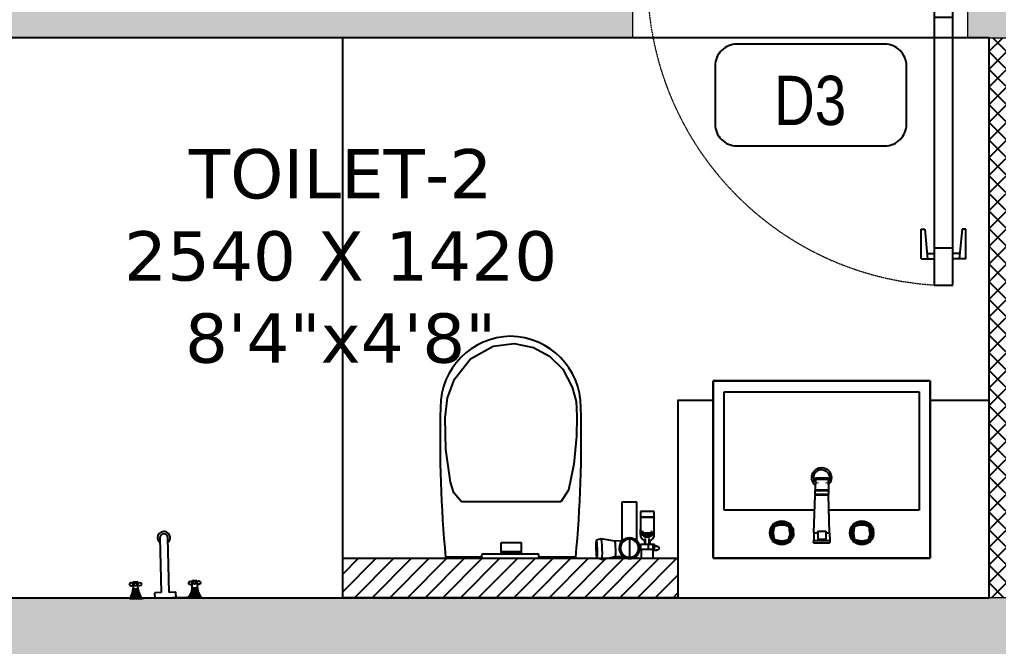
# Model space of a CAD drawing. Header units: millimetres. Extents: x -9976 to 131129, y -15735 to 207061.
# Drawn here: x 113413 to 115896, y 153213 to 154803 of the extents above; entities that cross this region are included whole.
import ezdxf
from ezdxf.enums import TextEntityAlignment as Align

# ---------------------------------------------------------------- set-up
doc = ezdxf.new("R2010")
doc.units = ezdxf.units.MM
doc.linetypes.add('3.5BHK EAST-UN-5$0$DASHED', pattern=[0.75, 0.5, -0.25])
for name, color, linetype in [('A-Door', 11, 'Continuous'), ('A-Elevation 10', 8, 'Continuous'), ('A-Fixture', 8, 'Continuous'), ('A-Hatch', 252, 'Continuous'), ('A-Room Boundary', 44, 'Continuous'), ('A-Text Main', 44, 'Continuous'), ('A-Window', 4, 'Continuous')]:
    doc.layers.add(name, color=color, linetype=linetype)
doc.layers.add('A-Wall', color=240, linetype='Continuous', lineweight=35)
doc.styles.add('2024-08-29_TOWER-A$0$simplex-0.8', font='simplex.shx', dxfattribs={"width": 0.8})
doc.styles.add('3.5BHK WEST-UN-6$0$grid_text', font='verdana.ttf')
doc.styles.add('ARIAL', font='ARIALN.TTF')

# ---------------------------------------------------------------- blocks, each defined once
blk = doc.blocks.new('A$C9b4d8ff6')
at = {"layer": 'A-Door'}
for p, q in [((84.9, 827.1), (37.7, 827.1)), ((37.7, 827.1), (37.8, 53.1)), ((85, 53.1), (84.9, 827.1)), ((4.7, 761.1), (37.7, 761.1)), ((4.7, 761.1), (4.7, 685.5)), ((14.1, 685.5), (21.1, 761.1)), ((19.8, 746.9), (37.7, 746.9)), ((117.9, 761.1), (84.9, 761.1)), ((102.8, 746.9), (84.9, 746.9)), ((108.5, 685.5), (101.5, 761.1)), ((117.9, 761.1), (118, 685.5)), ((84.9, 732.7), (37.7, 732.7)), ((4.7, 685.5), (14.1, 685.5)), ((118, 685.5), (108.5, 685.5)), ((84.9, 147.5), (37.7, 147.5)), ((28.3, 76.7), (28.3, 48.4)), ((0, 0), (0, 53.1)), ((0, 53.1), (37.8, 53.1)), ((14.2, 62.5), (42.5, 62.5)), ((37.8, 53.1), (85, 53.1)), ((37.8, 53.1), (37.8, 47.2)), ((85, 53.1), (85, 53.1)), ((850, 53.2), (812.2, 53.1)), ((812.2, 53.1), (812.2, 47.2)), ((850, 0.1), (850, 53.2)), ((37.8, 47.2), (47.2, 47.2)), ((47.2, 47.2), (47.2, 0)), ((802.8, 47.2), (802.8, 0.1)), ((812.2, 47.2), (802.8, 47.2)), ((47.2, 0), (0, 0)), ((802.8, 0.1), (850, 0.1))]:
    blk.add_line(p, q, dxfattribs=at)
blk.add_circle((28.3, 62.5), 9.44, dxfattribs=at)
at = {"layer": 'A-Door', "linetype": '3.5BHK EAST-UN-5$0$DASHED', "lineweight": 0}
blk.add_arc((35.5, 52), 776.7, 0.0858, 86.3542, dxfattribs=at)
blk = doc.blocks.new('A$Cf00fcc3f')
at = {"layer": 'A-Fixture'}
for p, q in [((0, 0), (0, -450)), ((550, 0), (0, 0)), ((0, -450), (0, 0)), ((0, 0), (550, 0)), ((550, -450), (550, 0)), ((550, 0), (550, -450)), ((148.7, -47.8), (145.9, -53)), ((147.8, -54.3), (150.8, -44.3)), ((150.3, -45.9), (148.7, -47.8)), ((150.3, -55.2), (152.9, -46.2)), ((151.6, -42.4), (150.8, -44.3)), ((150.8, -44.3), (152.9, -46.2)), ((151.6, -42.4), (153.6, -41.5)), ((153.7, -44.5), (151.6, -42.4)), ((155.2, -46), (152.5, -55)), ((155.2, -46), (152.5, -55)), ((153.7, -44.5), (152.9, -46.2)), ((153.6, -41.5), (163.5, -38.6)), ((155.5, -43.7), (153.6, -41.5)), ((155.5, -43.7), (153.7, -44.5)), ((156.4, -47.2), (154.1, -55.3)), ((157.1, -39.5), (155.1, -41.1)), ((164.2, -43.3), (155.2, -46)), ((155.5, -43.7), (164.5, -41)), ((164.5, -44.9), (156.4, -47.2)), ((162.3, -36.7), (157.1, -39.5)), ((167.9, -35), (162.3, -36.7)), ((163.5, -38.6), (173.8, -37.6)), ((163.5, -38.6), (164.5, -41)), ((173.8, -42.3), (164.2, -43.3)), ((173.8, -42.3), (164.2, -43.3)), ((164.5, -41), (173.8, -40.1)), ((173.8, -43.9), (164.5, -44.9)), ((173.8, -34.4), (167.9, -35)), ((179.7, -35), (173.8, -34.4)), ((179.7, -35), (173.8, -34.4)), ((173.8, -37.6), (184.1, -38.6)), ((173.8, -37.6), (173.8, -40.1)), ((173.8, -40.1), (183.2, -41)), ((183.4, -43.3), (173.8, -42.3)), ((183.1, -44.9), (173.8, -43.9)), ((185.4, -36.7), (179.7, -35)), ((185.4, -36.7), (179.7, -35)), ((191.2, -47.2), (183.1, -44.9)), ((184.1, -38.6), (183.2, -41)), ((183.2, -41), (192.2, -43.7)), ((183.4, -43.3), (192.4, -46)), ((192.4, -46), (183.4, -43.3)), ((184.1, -38.6), (194.1, -41.5)), ((190.6, -39.5), (185.4, -36.7)), ((190.6, -39.5), (185.4, -36.7)), ((192.5, -41.1), (190.6, -39.5)), ((192.5, -41.1), (190.6, -39.5)), ((191.2, -47.2), (193.5, -55.3)), ((192.2, -43.7), (194.1, -41.5)), ((192.2, -43.7), (193.9, -44.5)), ((192.4, -46), (195.1, -55)), ((193.9, -44.5), (196, -42.4)), ((193.9, -44.5), (194.7, -46.2)), ((194.1, -41.5), (196, -42.4)), ((196.9, -44.3), (194.7, -46.2)), ((194.7, -46.2), (197.4, -55.2)), ((196, -42.4), (196.9, -44.3)), ((196.9, -44.3), (199.8, -54.3)), ((198.9, -47.8), (197.3, -45.9)), ((198.9, -47.8), (197.3, -45.9)), ((201.7, -53), (198.9, -47.8)), ((201.7, -53), (198.9, -47.8)), ((254.8, -39.2), (296, -39.2)), ((254.8, -39.2), (255, -45.5)), ((255.5, -64.6), (255, -45.5)), ((255, -45.5), (295.9, -45.5)), ((265.1, -68.5), (265.1, -47.9)), ((285.7, -47.9), (265.1, -47.9)), ((285.7, -68.5), (285.7, -47.9)), ((295.3, -64.6), (295.9, -45.5)), ((295.9, -45.5), (296, -39.2)), ((351.9, -47.8), (349.1, -53)), ((351, -54.3), (354, -44.3)), ((353.5, -45.9), (351.9, -47.8)), ((353.5, -55.2), (356.1, -46.2)), ((354.8, -42.4), (354, -44.3)), ((354, -44.3), (356.1, -46.2)), ((354.8, -42.4), (356.8, -41.5)), ((356.9, -44.5), (354.8, -42.4)), ((358.4, -46), (355.7, -55)), ((358.4, -46), (355.7, -55)), ((356.9, -44.5), (356.1, -46.2)), ((356.8, -41.5), (366.7, -38.6)), ((358.7, -43.7), (356.8, -41.5)), ((358.7, -43.7), (356.9, -44.5)), ((359.6, -47.2), (357.3, -55.3)), ((360.3, -39.5), (358.3, -41.1)), ((367.4, -43.3), (358.4, -46)), ((358.7, -43.7), (367.7, -41)), ((367.7, -44.9), (359.6, -47.2)), ((365.5, -36.7), (360.3, -39.5)), ((371.1, -35), (365.5, -36.7)), ((366.7, -38.6), (377, -37.6)), ((366.7, -38.6), (367.7, -41)), ((377, -42.3), (367.4, -43.3)), ((377, -42.3), (367.4, -43.3)), ((367.7, -41), (377, -40.1)), ((377, -43.9), (367.7, -44.9)), ((377, -34.4), (371.1, -35)), ((382.9, -35), (377, -34.4)), ((382.9, -35), (377, -34.4)), ((377, -37.6), (387.3, -38.6)), ((377, -37.6), (377, -40.1)), ((377, -40.1), (386.4, -41)), ((386.6, -43.3), (377, -42.3)), ((386.3, -44.9), (377, -43.9)), ((388.6, -36.7), (382.9, -35)), ((388.6, -36.7), (382.9, -35)), ((394.4, -47.2), (386.3, -44.9)), ((387.3, -38.6), (386.4, -41)), ((386.4, -41), (395.4, -43.7)), ((386.6, -43.3), (395.6, -46)), ((395.6, -46), (386.6, -43.3)), ((387.3, -38.6), (397.3, -41.5)), ((393.8, -39.5), (388.6, -36.7)), ((393.8, -39.5), (388.6, -36.7)), ((395.7, -41.1), (393.8, -39.5)), ((395.7, -41.1), (393.8, -39.5)), ((394.4, -47.2), (396.7, -55.3)), ((395.4, -43.7), (397.3, -41.5)), ((395.4, -43.7), (397.1, -44.5)), ((395.6, -46), (398.3, -55)), ((397.1, -44.5), (399.2, -42.4)), ((397.1, -44.5), (397.9, -46.2)), ((397.3, -41.5), (399.2, -42.4)), ((400.1, -44.3), (397.9, -46.2)), ((397.9, -46.2), (400.6, -55.2)), ((399.2, -42.4), (400.1, -44.3)), ((400.1, -44.3), (403, -54.3)), ((402.1, -47.8), (400.5, -45.9)), ((402.1, -47.8), (400.5, -45.9)), ((404.9, -53), (402.1, -47.8)), ((404.9, -53), (402.1, -47.8)), ((144.2, -58.7), (143.6, -64.6)), ((143.6, -64.6), (144.2, -70.5)), ((143.6, -64.6), (144.2, -70.5)), ((145.9, -53), (144.2, -58.7)), ((144.2, -70.5), (145.9, -76.1)), ((144.2, -70.5), (145.9, -76.1)), ((146.8, -64.6), (147.8, -54.3)), ((147.8, -74.9), (146.8, -64.6)), ((149.4, -64.6), (146.8, -64.6)), ((147.8, -54.3), (150.3, -55.2)), ((147.8, -74.9), (150.3, -73.9)), ((149.4, -64.6), (150.3, -55.2)), ((150.3, -73.9), (149.4, -64.6)), ((152.9, -82.9), (150.3, -73.9)), ((152.5, -55), (151.6, -64.6)), ((151.6, -64.6), (152.5, -74.2)), ((151.6, -64.6), (152.5, -74.2)), ((152.5, -74.2), (155.2, -83.2)), ((152.5, -74.2), (155.2, -83.2)), ((154.1, -55.3), (153.2, -64.6)), ((153.2, -64.6), (154.1, -73.9)), ((154.1, -73.9), (156.4, -81.9)), ((191.2, -81.9), (193.5, -73.9)), ((192.4, -83.2), (195.1, -74.2)), ((192.4, -83.2), (195.1, -74.2)), ((194.4, -64.6), (193.5, -55.3)), ((194.4, -64.6), (193.5, -73.9)), ((197.4, -73.9), (194.7, -82.9)), ((195.1, -55), (196, -64.6)), ((196, -64.6), (195.1, -74.2)), ((199.8, -54.3), (197.4, -55.2)), ((197.4, -55.2), (198.3, -64.6)), ((198.3, -64.6), (197.4, -73.9)), ((199.8, -74.9), (197.4, -73.9)), ((198.3, -64.6), (200.8, -64.6)), ((199.8, -54.3), (200.8, -64.6)), ((200.8, -64.6), (199.8, -74.9)), ((203.4, -58.7), (201.7, -53)), ((203.4, -58.7), (201.7, -53)), ((201.7, -76.1), (203.4, -70.5)), ((201.7, -76.1), (203.4, -70.5)), ((203.4, -58.7), (204, -64.6)), ((204, -64.6), (203.4, -58.7)), ((204, -64.6), (203.4, -70.5)), ((204, -64.6), (203.4, -70.5)), ((255.5, -64.6), (258.3, -160.2)), ((255.5, -64.6), (265.1, -64.6)), ((265.1, -68.5), (285.7, -68.5)), ((285.7, -64.6), (295.3, -64.6)), ((295.3, -64.6), (292.6, -160.2)), ((347.4, -58.7), (346.8, -64.6)), ((346.8, -64.6), (347.4, -70.5)), ((346.8, -64.6), (347.4, -70.5)), ((349.1, -53), (347.4, -58.7)), ((347.4, -70.5), (349.1, -76.1)), ((347.4, -70.5), (349.1, -76.1)), ((350, -64.6), (351, -54.3)), ((351, -74.9), (350, -64.6)), ((352.6, -64.6), (350, -64.6)), ((351, -54.3), (353.5, -55.2)), ((351, -74.9), (353.5, -73.9)), ((352.6, -64.6), (353.5, -55.2)), ((353.5, -73.9), (352.6, -64.6)), ((356.1, -82.9), (353.5, -73.9)), ((355.7, -55), (354.8, -64.6)), ((354.8, -64.6), (355.7, -74.2)), ((354.8, -64.6), (355.7, -74.2)), ((355.7, -74.2), (358.4, -83.2)), ((355.7, -74.2), (358.4, -83.2)), ((357.3, -55.3), (356.4, -64.6)), ((356.4, -64.6), (357.3, -73.9)), ((357.3, -73.9), (359.6, -81.9)), ((394.4, -81.9), (396.7, -73.9)), ((395.6, -83.2), (398.3, -74.2)), ((395.6, -83.2), (398.3, -74.2)), ((397.6, -64.6), (396.7, -55.3)), ((397.6, -64.6), (396.7, -73.9)), ((400.6, -73.9), (397.9, -82.9)), ((398.3, -55), (399.2, -64.6)), ((399.2, -64.6), (398.3, -74.2)), ((403, -54.3), (400.6, -55.2)), ((400.6, -55.2), (401.5, -64.6)), ((401.5, -64.6), (400.6, -73.9)), ((403, -74.9), (400.6, -73.9)), ((401.5, -64.6), (404, -64.6)), ((403, -54.3), (404, -64.6)), ((404, -64.6), (403, -74.9)), ((406.6, -58.7), (404.9, -53)), ((406.6, -58.7), (404.9, -53)), ((404.9, -76.1), (406.6, -70.5)), ((404.9, -76.1), (406.6, -70.5)), ((406.6, -58.7), (407.2, -64.6)), ((406.6, -58.7), (407.2, -64.6)), ((407.2, -64.6), (406.6, -70.5)), ((407.2, -64.6), (406.6, -70.5)), ((145.9, -76.1), (148.7, -81.3)), ((145.9, -76.1), (148.7, -81.3)), ((150.8, -84.8), (147.8, -74.9)), ((148.7, -81.3), (150.3, -83.2)), ((148.7, -81.3), (150.3, -83.2)), ((150.8, -84.8), (152.9, -82.9)), ((151.6, -86.8), (150.8, -84.8)), ((151.6, -86.8), (153.7, -84.7)), ((151.6, -86.8), (153.6, -87.6)), ((152.9, -82.9), (153.7, -84.7)), ((155.5, -85.5), (153.6, -87.6)), ((163.5, -90.6), (153.6, -87.6)), ((153.7, -84.7), (155.5, -85.5)), ((155.1, -88.1), (157.1, -89.7)), ((155.1, -88.1), (157.1, -89.7)), ((155.2, -83.2), (164.2, -85.9)), ((155.2, -83.2), (164.2, -85.9)), ((164.5, -88.1), (155.5, -85.5)), ((156.4, -81.9), (164.5, -84.3)), ((157.1, -89.7), (162.3, -92.4)), ((157.1, -89.7), (162.3, -92.4)), ((162.3, -92.4), (167.9, -94.2)), ((162.3, -92.4), (167.9, -94.2)), ((163.5, -90.6), (164.5, -88.1)), ((173.8, -91.6), (163.5, -90.6)), ((164.2, -85.9), (173.8, -86.8)), ((164.2, -85.9), (173.8, -86.8)), ((164.5, -84.3), (173.8, -85.2)), ((173.8, -89), (164.5, -88.1)), ((167.9, -94.2), (173.8, -94.7)), ((167.9, -94.2), (173.8, -94.7)), ((173.8, -85.2), (183.1, -84.3)), ((173.8, -86.8), (183.4, -85.9)), ((173.8, -86.8), (183.4, -85.9)), ((183.2, -88.1), (173.8, -89)), ((173.8, -91.6), (173.8, -89)), ((184.1, -90.6), (173.8, -91.6)), ((173.8, -94.7), (179.7, -94.2)), ((173.8, -94.7), (179.7, -94.2)), ((179.7, -94.2), (185.4, -92.4)), ((179.7, -94.2), (185.4, -92.4)), ((183.1, -84.3), (191.2, -81.9)), ((192.2, -85.5), (183.2, -88.1)), ((184.1, -90.6), (183.2, -88.1)), ((183.4, -85.9), (192.4, -83.2)), ((183.4, -85.9), (192.4, -83.2)), ((194.1, -87.6), (184.1, -90.6)), ((185.4, -92.4), (190.6, -89.7)), ((185.4, -92.4), (190.6, -89.7)), ((190.6, -89.7), (192.5, -88.1)), ((190.6, -89.7), (192.5, -88.1)), ((192.2, -85.5), (193.9, -84.7)), ((192.2, -85.5), (194.1, -87.6)), ((193.9, -84.7), (194.7, -82.9)), ((193.9, -84.7), (196, -86.8)), ((196, -86.8), (194.1, -87.6)), ((196.9, -84.8), (194.7, -82.9)), ((196, -86.8), (196.9, -84.8)), ((199.8, -74.9), (196.9, -84.8)), ((197.3, -83.2), (198.9, -81.3)), ((197.3, -83.2), (198.9, -81.3)), ((198.9, -81.3), (201.7, -76.1)), ((198.9, -81.3), (201.7, -76.1)), ((349.1, -76.1), (351.9, -81.3)), ((349.1, -76.1), (351.9, -81.3)), ((354, -84.8), (351, -74.9)), ((351.9, -81.3), (353.5, -83.2)), ((351.9, -81.3), (353.5, -83.2)), ((354, -84.8), (356.1, -82.9)), ((354.8, -86.8), (354, -84.8)), ((354.8, -86.8), (356.9, -84.7)), ((354.8, -86.8), (356.8, -87.6)), ((356.1, -82.9), (356.9, -84.7)), ((358.7, -85.5), (356.8, -87.6)), ((366.7, -90.6), (356.8, -87.6)), ((356.9, -84.7), (358.7, -85.5)), ((358.3, -88.1), (360.3, -89.7)), ((358.3, -88.1), (360.3, -89.7)), ((358.4, -83.2), (367.4, -85.9)), ((358.4, -83.2), (367.4, -85.9)), ((367.7, -88.1), (358.7, -85.5)), ((359.6, -81.9), (367.7, -84.3)), ((360.3, -89.7), (365.5, -92.4)), ((360.3, -89.7), (365.5, -92.4)), ((365.5, -92.4), (371.1, -94.2)), ((365.5, -92.4), (371.1, -94.2)), ((366.7, -90.6), (367.7, -88.1)), ((377, -91.6), (366.7, -90.6)), ((367.4, -85.9), (377, -86.8)), ((367.4, -85.9), (377, -86.8)), ((367.7, -84.3), (377, -85.2)), ((377, -89), (367.7, -88.1)), ((371.1, -94.2), (377, -94.7)), ((371.1, -94.2), (377, -94.7)), ((377, -85.2), (386.3, -84.3)), ((377, -86.8), (386.6, -85.9)), ((377, -86.8), (386.6, -85.9)), ((386.4, -88.1), (377, -89)), ((377, -91.6), (377, -89)), ((387.3, -90.6), (377, -91.6)), ((377, -94.7), (382.9, -94.2)), ((377, -94.7), (382.9, -94.2)), ((382.9, -94.2), (388.6, -92.4)), ((382.9, -94.2), (388.6, -92.4)), ((386.3, -84.3), (394.4, -81.9)), ((395.4, -85.5), (386.4, -88.1)), ((387.3, -90.6), (386.4, -88.1)), ((386.6, -85.9), (395.6, -83.2)), ((386.6, -85.9), (395.6, -83.2)), ((397.3, -87.6), (387.3, -90.6)), ((388.6, -92.4), (393.8, -89.7)), ((388.6, -92.4), (393.8, -89.7)), ((393.8, -89.7), (395.7, -88.1)), ((393.8, -89.7), (395.7, -88.1)), ((395.4, -85.5), (397.1, -84.7)), ((395.4, -85.5), (397.3, -87.6)), ((397.1, -84.7), (397.9, -82.9)), ((397.1, -84.7), (399.2, -86.8)), ((399.2, -86.8), (397.3, -87.6)), ((400.1, -84.8), (397.9, -82.9)), ((399.2, -86.8), (400.1, -84.8)), ((403, -74.9), (400.1, -84.8)), ((400.5, -83.2), (402.1, -81.3)), ((400.5, -83.2), (402.1, -81.3)), ((402.1, -81.3), (404.9, -76.1)), ((402.1, -81.3), (404.9, -76.1)), ((257.2, -122), (27.5, -122)), ((27.5, -122), (27.5, -422)), ((522.5, -122), (293.7, -122)), ((522.5, -422), (522.5, -122)), ((258.3, -162.3), (258.3, -160.2)), ((292.6, -160.2), (258.3, -160.2)), ((258.3, -162.3), (258.6, -171.8)), ((258.3, -162.3), (292.5, -162.3)), ((258.6, -171.8), (258.6, -172.7)), ((258.6, -171.8), (292.2, -171.8)), ((259.4, -201.1), (258.6, -172.7)), ((292.2, -172.7), (258.6, -172.7)), ((291.4, -201.1), (292.2, -172.7)), ((292.2, -171.8), (292.5, -162.3)), ((292.2, -171.8), (292.2, -172.7)), ((292.6, -160.2), (292.5, -162.3)), ((264.3, -192.3), (264.3, -190.8)), ((286.5, -192.3), (286.5, -190.8)), ((259.4, -201.1), (259.5, -204.3)), ((259.4, -201.1), (291.4, -201.1)), ((259.5, -204.3), (291.3, -204.3)), ((291.3, -204.3), (291.4, -201.1)), ((27.5, -422), (522.5, -422)), ((0, -450), (550, -450)), ((550, -450), (0, -450))]:
    blk.add_line(p, q, dxfattribs=at)
for radius, start, end in [(25, 130.6704, 0), (20, 145.6811, 0), (25, 0, 45), (20, 0, 24.0891)]:
    blk.add_arc((275, -205), radius, start, end, dxfattribs=at)
blk = doc.blocks.new('3BHK  WEST_UN-2$0$fgdskokjmfv')
at = {"layer": 'A-Fixture', "linetype": 'Continuous'}
for p, q in [((15769231.8, 1072211.9), (15769232.1, 1072190)), ((15769309.2, 1072211.9), (15769231.8, 1072211.9)), ((15769262.2, 1072190), (15769262.5, 1072211.9)), ((15769274.3, 1072211.9), (15769274.3, 1072210.2)), ((15769274.3, 1072210.2), (15769274.3, 1072208.5)), ((15769274.3, 1072208.5), (15769274.3, 1072206.8)), ((15769274.3, 1072206.8), (15769274.3, 1072205.4)), ((15769292.1, 1072163.3), (15769292.1, 1072209.4)), ((15769309.2, 1072211.4), (15769309.2, 1072211.9)), ((15769309.2, 1072209.7), (15769309.2, 1072211.4)), ((15769309.2, 1072208), (15769309.2, 1072209.7)), ((15769309.2, 1072206.4), (15769309.2, 1072208)), ((15769309.2, 1072206), (15769309.2, 1072206.4)), ((15769328, 1072207), (15769309.9, 1072206.4)), ((15769362.5, 1072214.8), (15769328, 1072207)), ((15769362.5, 1072214.8), (15769374.5, 1072212)), ((15769428.5, 1072209.1), (15769522.1, 1072209.1)), ((15769667.1, 1072211.9), (15769522.1, 1072211.9)), ((15769522.1, 1072211.9), (15769522.1, 1072203.9)), ((15769664.1, 1072200.9), (15769525.1, 1072200.9)), ((15769618.4, 1072200.9), (15769565.9, 1072200.9)), ((15769565.9, 1072200.9), (15769565.9, 1072197.6)), ((15769618.4, 1072197.6), (15769618.4, 1072200.9)), ((15769667.1, 1072211.9), (15769667.1, 1072203.9)), ((15769667.1, 1072209.1), (15769758.5, 1072209.1)), ((15769217.4, 1072186.7), (15769217.5, 1072186.9)), ((15769217.4, 1072186.5), (15769217.4, 1072186.7)), ((15769217.4, 1072186.3), (15769217.4, 1072186.5)), ((15769217.4, 1072186.1), (15769217.4, 1072186.3)), ((15769217.4, 1072186.3), (15769217.4, 1072186.3)), ((15769217.5, 1072185.9), (15769217.4, 1072186.1)), ((15769217.5, 1072187.3), (15769217.6, 1072187.5)), ((15769217.5, 1072187.1), (15769217.5, 1072187.3)), ((15769217.5, 1072186.9), (15769217.5, 1072187.1)), ((15769217.5, 1072185.7), (15769217.5, 1072185.9)), ((15769217.5, 1072185.5), (15769217.5, 1072185.7)), ((15769217.5, 1072185.3), (15769217.5, 1072185.5)), ((15769217.6, 1072185.1), (15769217.5, 1072185.3)), ((15769217.6, 1072187.7), (15769217.7, 1072187.9)), ((15769217.6, 1072187.5), (15769217.6, 1072187.7)), ((15769217.6, 1072184.9), (15769217.6, 1072185.1)), ((15769217.7, 1072184.7), (15769217.6, 1072184.9)), ((15769217.7, 1072187.9), (15769217.8, 1072188.1)), ((15769217.8, 1072184.5), (15769217.7, 1072184.7)), ((15769217.8, 1072188.3), (15769217.9, 1072188.5)), ((15769217.8, 1072188.1), (15769217.8, 1072188.3)), ((15769217.8, 1072184.3), (15769217.8, 1072184.5)), ((15769217.9, 1072184.2), (15769217.8, 1072184.3)), ((15769217.9, 1072188.5), (15769218, 1072188.7)), ((15769218, 1072184), (15769217.9, 1072184.2)), ((15769218, 1072188.7), (15769218.1, 1072188.8)), ((15769218.1, 1072183.8), (15769218, 1072184)), ((15769218.1, 1072188.8), (15769218.2, 1072189)), ((15769218.2, 1072183.6), (15769218.1, 1072183.8)), ((15769218.2, 1072189), (15769218.3, 1072189.2)), ((15769218.3, 1072183.5), (15769218.2, 1072183.6)), ((15769218.3, 1072189.2), (15769218.4, 1072189.3)), ((15769218.5, 1072183.3), (15769218.3, 1072183.5)), ((15769218.4, 1072189.3), (15769218.5, 1072189.5)), ((15769218.5, 1072189.5), (15769218.7, 1072189.6)), ((15769218.6, 1072183.2), (15769218.5, 1072183.3)), ((15769218.7, 1072183), (15769218.6, 1072183.2)), ((15769218.7, 1072189.6), (15769218.8, 1072189.8)), ((15769218.8, 1072182.9), (15769218.7, 1072183)), ((15769218.8, 1072189.8), (15769218.9, 1072189.9)), ((15769219, 1072182.7), (15769218.8, 1072182.9)), ((15769218.9, 1072189.9), (15769219.1, 1072190.1)), ((15769219.1, 1072182.6), (15769219, 1072182.7)), ((15769219.1, 1072190.1), (15769219.2, 1072190.2)), ((15769219.3, 1072182.5), (15769219.1, 1072182.6)), ((15769219.2, 1072190.2), (15769219.4, 1072190.3)), ((15769219.4, 1072182.3), (15769219.3, 1072182.5)), ((15769219.4, 1072190.3), (15769219.6, 1072190.4)), ((15769219.6, 1072182.2), (15769219.4, 1072182.3)), ((15769219.6, 1072190.4), (15769219.7, 1072190.6)), ((15769219.8, 1072182.1), (15769219.6, 1072182.2)), ((15769219.7, 1072190.6), (15769219.9, 1072190.7)), ((15769219.9, 1072182), (15769219.8, 1072182.1)), ((15769219.9, 1072190.7), (15769220.1, 1072190.8)), ((15769220.1, 1072181.9), (15769219.9, 1072182)), ((15769220.1, 1072190.8), (15769220.3, 1072190.8)), ((15769220.3, 1072181.8), (15769220.1, 1072181.9)), ((15769220.3, 1072190.8), (15769220.4, 1072190.9)), ((15769220.5, 1072181.7), (15769220.3, 1072181.8)), ((15769220.4, 1072190.9), (15769220.6, 1072191)), ((15769220.7, 1072181.7), (15769220.5, 1072181.7)), ((15769220.6, 1072191), (15769220.8, 1072191.1)), ((15769220.9, 1072181.6), (15769220.7, 1072181.7)), ((15769220.8, 1072191.1), (15769221, 1072191.1)), ((15769221, 1072181.5), (15769220.9, 1072181.6)), ((15769221, 1072191.1), (15769221.2, 1072191.2)), ((15769221.2, 1072181.5), (15769221, 1072181.5)), ((15769221.2, 1072191.2), (15769221.4, 1072191.2)), ((15769221.4, 1072181.4), (15769221.2, 1072181.5)), ((15769221.4, 1072191.2), (15769221.6, 1072191.3)), ((15769221.6, 1072181.4), (15769221.4, 1072181.4)), ((15769221.6, 1072191.3), (15769221.8, 1072191.3)), ((15769221.8, 1072181.4), (15769221.6, 1072181.4)), ((15769221.8, 1072191.3), (15769222, 1072191.3)), ((15769222, 1072181.4), (15769221.8, 1072181.4)), ((15769222, 1072191.3), (15769222.2, 1072191.3)), ((15769222.2, 1072181.3), (15769222, 1072181.4)), ((15769222.2, 1072191.3), (15769222.4, 1072191.3)), ((15769222.4, 1072181.3), (15769222.2, 1072181.3)), ((15769222.4, 1072191.3), (15769222.4, 1072191.3)), ((15769222.5, 1072191.3), (15769222.4, 1072191.3)), ((15769222.4, 1072191.3), (15769222.4, 1072191.3)), ((15769222.4, 1072191.3), (15769222.5, 1072191.3)), ((15769222.5, 1072181.3), (15769222.4, 1072181.3)), ((15769222.4, 1072181.3), (15769222.4, 1072181.3)), ((15769222.4, 1072181.3), (15769222.5, 1072181.3)), ((15769222.6, 1072191.3), (15769222.5, 1072191.3)), ((15769222.5, 1072191.3), (15769222.5, 1072191.3)), ((15769222.5, 1072191.3), (15769222.7, 1072191.3)), ((15769222.6, 1072181.3), (15769222.5, 1072181.3)), ((15769222.5, 1072181.3), (15769222.5, 1072181.3)), ((15769222.5, 1072181.3), (15769222.7, 1072181.3)), ((15769222.8, 1072191.3), (15769222.6, 1072191.3)), ((15769222.8, 1072181.3), (15769222.6, 1072181.3)), ((15769222.7, 1072191.3), (15769222.9, 1072191.3)), ((15769222.7, 1072181.3), (15769222.8, 1072181.3)), ((15769232.1, 1072191.3), (15769222.8, 1072191.3)), ((15769222.8, 1072181.3), (15769228.8, 1072181.3)), ((15769223, 1072181.3), (15769222.8, 1072181.3)), ((15769222.9, 1072191.3), (15769223.1, 1072191.3)), ((15769223.3, 1072181.3), (15769223, 1072181.3)), ((15769223.1, 1072191.3), (15769223.4, 1072191.3)), ((15769223.6, 1072181.3), (15769223.3, 1072181.3)), ((15769223.4, 1072191.3), (15769223.8, 1072191.3)), ((15769224, 1072181.3), (15769223.6, 1072181.3)), ((15769223.8, 1072191.3), (15769224.2, 1072191.3)), ((15769224.4, 1072181.3), (15769224, 1072181.3)), ((15769224.2, 1072191.3), (15769224.7, 1072191.3)), ((15769224.9, 1072181.3), (15769224.4, 1072181.3)), ((15769228.6, 1072190), (15769228.8, 1072176)), ((15769228.7, 1072190), (15769232.9, 1072190)), ((15769233.2, 1072176), (15769228.9, 1072176)), ((15769232.9, 1072190), (15769239.6, 1072190)), ((15769233.1, 1072183), (15769232.9, 1072190)), ((15769233.2, 1072176), (15769233.1, 1072183)), ((15769239.6, 1072176), (15769233.2, 1072176)), ((15769239.6, 1072190), (15769243.9, 1072190)), ((15769243.8, 1072176), (15769239.6, 1072176)), ((15769240, 1072176), (15769240, 1072167.3)), ((15769242, 1072176), (15769242, 1072161.6)), ((15769243.9, 1072183), (15769243.8, 1072176)), ((15769247.1, 1072176), (15769243.8, 1072176)), ((15769243.9, 1072190), (15769247.1, 1072190)), ((15769243.9, 1072190), (15769243.9, 1072183)), ((15769247.1, 1072190), (15769264.5, 1072190)), ((15769264.4, 1072176), (15769247.1, 1072176)), ((15769252.2, 1072161.6), (15769252.2, 1072176)), ((15769254.3, 1072167.3), (15769254.3, 1072176)), ((15769262.2, 1072191.3), (15769262.5, 1072191.3)), ((15769262.5, 1072191.3), (15769263.8, 1072191.3)), ((15769263.8, 1072191.3), (15769265.2, 1072191.3)), ((15769264.4, 1072183), (15769264.5, 1072190)), ((15769264.4, 1072176), (15769264.4, 1072183)), ((15769265.9, 1072181.3), (15769264.5, 1072181.3)), ((15769265.2, 1072191.3), (15769266.5, 1072191.3)), ((15769266.6, 1072181.3), (15769265.9, 1072181.3)), ((15769618.4, 1072194.8), (15769565.9, 1072194.8)), ((15769565.9, 1072194.8), (15769565.9, 1072174.4)), ((15769567.4, 1072196.1), (15769616.9, 1072196.1)), ((15769618.4, 1072174.4), (15769618.4, 1072194.8)), ((15769229.4, 1072152.1), (15769229.4, 1072141.2)), ((15769235.2, 1072152.4), (15769235.2, 1072142.5)), ((15769240, 1072155.2), (15769240, 1072152.4)), ((15769254.3, 1072152.4), (15769254.3, 1072155.2)), ((15769259, 1072142.5), (15769259, 1072152.4)), ((15769264.9, 1072141.2), (15769264.9, 1072152.1)), ((15769273.1, 1072167.7), (15769273.1, 1072069.7)), ((15769311.1, 1072167.5), (15769329.3, 1072168.1)), ((15769311.2, 1072069.7), (15769311.2, 1072167.7)), ((15769329.3, 1072168.1), (15769364.2, 1072162.5)), ((15769364.3, 1072162.5), (15769376.1, 1072166)), ((15769567.3, 1072172.9), (15769616.9, 1072172.9)), ((15769229.6, 1072148.4), (15769264.6, 1072148.4)), ((15769229.6, 1072148.4), (15769229.6, 1072107.6)), ((15769264.6, 1072107.6), (15769264.6, 1072148.4)), ((15769229.6, 1072107.6), (15769264.6, 1072107.6)), ((15769229.6, 1072107.1), (15769229.6, 1072107.6)), ((15769264.6, 1072107.6), (15769229.6, 1072107.6)), ((15769264.6, 1072107.1), (15769229.6, 1072107.1)), ((15769229.6, 1072107.1), (15769229.6, 1072093)), ((15769264.6, 1072107.1), (15769264.6, 1072107.6)), ((15769264.6, 1072093), (15769264.6, 1072107.1)), ((15769229.6, 1072093), (15769264.6, 1072093)), ((15769273.1, 1072069.7), (15769311.2, 1072069.7)), ((15769466.3, 1072068.4), (15769718.4, 1072068.4))]:
    blk.add_line(p, q, dxfattribs=at)
at = {"layer": 'A-Fixture', "linetype": 'Continuous', "flags": 128}
blk.add_lwpolyline([(15769718.4, 1072068.4), (15769737.6, 1072045.5), (15769745.9, 1072018.8), (15769758.3, 1071936), (15769759.7, 1071856.1), (15769753.6, 1071804.7), (15769735.8, 1071758), (15769695.5, 1071705.9), (15769637.7, 1071673.8), (15769584.5, 1071667.4), (15769535.5, 1071677.4), (15769494.7, 1071699.3), (15769461.6, 1071732.3), (15769437.5, 1071777.7), (15769427.2, 1071814.6), (15769425.9, 1071851.1), (15769426.5, 1071902.1), (15769433.3, 1071973.6), (15769447, 1072039.1), (15769466.3, 1072068.4)], dxfattribs=at)
at = {"layer": 'A-Fixture', "linetype": 'Continuous'}
for centre, radius, start, end in [((15769292.1, 1072186.3), 26.2, 100.2496, 180), ((15769292.1, 1072186.3), 23, 0, 180), ((15769292.1, 1072186.3), 26.2, 0, 132.8693), ((15772559.7, 1071909.6), 3145.4, 174.5369, 181.4631), ((15769525.1, 1072203.9), 3, 180, 270), ((15769664.1, 1072203.9), 3, 270, 0), ((15766627.4, 1071909.6), 3145.4, 358.5369, 5.4631), ((15769292.1, 1072186.3), 26.2, 180, 0), ((15769292.1, 1072186.3), 23, 180, 0), ((15769567.4, 1072197.6), 1.5, 180, 270), ((15769567.3, 1072174.4), 1.46, 180, 270), ((15769616.9, 1072197.6), 1.5, 270, 0), ((15769616.9, 1072174.4), 1.46, 270, 0), ((15769292.1, 1072189.5), 28.9, 228.7983, 242.5322), ((15769292.1, 1072189.5), 28.9, 297.4678, 311.2017), ((15769595.6, 1071829.3), 180.3, 180, 269.3484), ((15769591.5, 1071829.3), 180.3, 270.6516, 0)]:
    blk.add_arc(centre, radius, start, end, dxfattribs=at)
for centre, major_axis, ratio, start_param, end_param in [((15769310.5, 1072186.9), (-0.6, 19.4), 0.087894, 6.275362, 6.466185), ((15769328.7, 1072187.5), (-0.6, 19.4), 0.087894, 6.275362, 9.416955), ((15769363.4, 1072188.7), (-0.8, 26.2), 0.087894, 0.017046, 3.133769), ((15769375.3, 1072189), (-0.7, 23), 0.087894, 0.026053, 3.133769), ((15769375.3, 1072189), (-0.7, 23), 0.087894, 3.165124, 6.230506), ((15769247.1, 1072152.1), (17.8, 0), 0.939693, 1.86017, 3.254011), ((15769247.1, 1072141.2), (17.8, 0), 0.939693, 0.452611, 2.688981), ((15769247.1, 1072141.2), (13.4, 0), 0.939693, 1.839841, 2.521963), ((15769247.1, 1072142.5), (11.9, 0), 0.939693, 1.570796, 2.584055), ((15769247.1, 1072142.5), (11.9, 0), 0.939693, 1.570796, 2.584055), ((15769247.1, 1072141), (11.9, 0), 0.939693, 1.570796, 2.410164), ((15769247.1, 1072141.2), (13.4, 0), 0.939693, 1.634555, 1.767445), ((15769247.1, 1072142.5), (11.9, 0), 0.939693, 0.557537, 1.570796), ((15769247.1, 1072142.5), (11.9, 0), 0.939693, 0.557537, 1.570796), ((15769247.1, 1072141), (11.9, 0), 0.939693, 0.731428, 1.570796), ((15769247.1, 1072141.2), (13.4, 0), 0.939693, 1.374148, 1.507037), ((15769247.1, 1072141.2), (13.4, 0), 0.939693, 0.61963, 1.312246), ((15769247.1, 1072152.1), (17.8, 0), 0.939693, 6.170767, 7.561634), ((15769310.5, 1072186.9), (-0.6, 19.4), 0.087894, 2.98627, 3.106469), ((15769247.1, 1072141.2), (17.8, 0), 0.939693, 2.995055, 3.28771), ((15769247.1, 1072141.2), (17.8, 0), 0.939693, 6.137068, 6.429723)]:
    blk.add_ellipse(centre, major_axis=major_axis, ratio=ratio, start_param=start_param, end_param=end_param, dxfattribs=at)
blk = doc.blocks.new('A$Cfbc7273c')
at = {"layer": 'A-Fixture'}
for p, q in [((-41.9, 68.8), (-41.9, 81.3)), ((-41.9, 81.3), (-27.4, 81.2)), ((-23.6, 68.6), (-23.6, 81.3)), ((-22.2, 81.5), (-22.2, 68.5)), ((-20.4, 68.3), (-20.4, 81.7)), ((-18, 82.2), (-18, 67.8)), ((-15.8, 67.3), (-15.8, 82.7)), ((-13.3, 66.5), (-13.3, 83.5)), ((-9.9, 65.2), (-9.9, 84.7)), ((-5.4, 63), (-5.4, 87)), ((0, 90.6), (0, 59.4)), ((0, -90.6), (0, 90.6)), ((-27.4, 68.8), (-41.9, 68.8)), ((-13.5, 26), (-13.5, 10)), ((0, 27), (-12.5, 27)), ((0, -27), (0, 27)), ((-13.5, 10), (-152, 10)), ((-152, -10), (-13.5, -10)), ((-13.5, -10), (-13.5, -26)), ((-12.5, -27), (0, -27)), ((-41.9, -68.8), (-41.9, -81.3)), ((-27.4, -68.8), (-41.9, -68.8)), ((-23.6, -68.6), (-23.6, -81.3)), ((-22.2, -81.5), (-22.2, -68.5)), ((-20.4, -68.3), (-20.4, -81.7)), ((-18, -82.2), (-18, -67.8)), ((-15.8, -67.3), (-15.8, -82.7)), ((-13.3, -66.5), (-13.3, -83.5)), ((-9.9, -65.2), (-9.9, -84.7)), ((-5.4, -63), (-5.4, -87)), ((0, -90.6), (0, -59.4)), ((-41.9, -81.3), (-27.4, -81.2))]:
    blk.add_line(p, q, dxfattribs=at)
for centre, radius in [((-36, 85.7), 4.41), ((-36, 74.8), 3.69), ((-36, 64.3), 4.41), ((-36, -64.3), 4.41), ((-36, -74.8), 3.69), ((-36, -85.7), 4.41)]:
    blk.add_circle(centre, radius, dxfattribs=at)
for centre, radius, start, end in [((-27.2, 125.4), 44.2, 269.7849, 308.0362), ((-27.4, 24.1), 44.7, 52.1791, 90), ((-12.5, 26), 0.999, 89.9998, 180.1995), ((-152, 0), 16, 90, 180.0001), ((-152, 0), 16, 180.0001, 270), ((-152, 0), 10, 90, 270), ((-152, 0), 16, 38.6822, 90), ((-152, 0), 16, 270, 321.3178), ((-12.5, -26), 1, 180, 269.8008), ((-27.4, -24.1), 44.7, 270, 307.8209), ((-27.2, -125.4), 44.2, 51.9638, 90.2151)]:
    blk.add_arc(centre, radius, start, end, dxfattribs=at)
blk = doc.blocks.new('2024-08-29_TOWER-A$0$WNTG')
at = {"layer": 'A-Text Main'}
blk.add_lwpolyline([(-187.8, 246.2), (187.8, 246.2, -0.414214), (242.8, 191.2), (242.8, 43.3, -0.414214), (187.8, -11.7), (-187.8, -11.7, -0.414214), (-242.8, 43.3), (-242.8, 191.2, -0.414214)], format="xyb", close=True, dxfattribs=at)
at = {"layer": 'A-Text Main', "style": '2024-08-29_TOWER-A$0$simplex-0.8', "width": 0.8}
blk.add_attdef('WNTG', text='', height=150, dxfattribs=at).set_placement((-1.6, 43), align=Align.CENTER)
blk = doc.blocks.new('Unit-6')
h = blk.add_hatch()
h.set_pattern_fill('ANSI31', color=256, scale=10)
h.set_pattern_definition([(45, (12127.73, 14831.59), (-22.45064, 22.45064), [])])
h.paths.add_polyline_path([(14137.3, 5971.5), (14987.3, 5971.5), (14987.3, 5871.7), (14137.3, 5871.7)])
at = {"layer": 'A-Hatch', "linetype": 'Continuous'}
h = blk.add_hatch(color=256, dxfattribs=at)
h.dxf.hatch_style = 1
h.paths.add_polyline_path([(12127.7, 14831.6), (12127.7, 13681.7), (12377.7, 13681.7), (12377.7, 14581.6), (17077.7, 14581.6), (17077.7, 14831.6)])
h.paths.add_polyline_path([(17077.7, 10921.6), (17077.7, 10721.6), (12377.7, 10721.6), (12377.7, 9871.5), (12127.7, 9871.5), (12127.7, 11881.7), (12377.7, 11881.7), (12377.7, 10921.6)])
h.paths.add_polyline_path([(19895.7, 14831.6), (24149.9, 14831.7), (24149.9, 14581.6), (19895.7, 14581.6)])
h.paths.add_polyline_path([(20097.2, 10921.6), (20097.2, 10721.6), (18277.7, 10721.6), (18277.7, 14581.6), (18277.7, 14831.6), (18477.7, 14831.6), (18477.7, 14581.6), (18477.7, 10921.6)])
h.paths.add_polyline_path([(22017.7, 10721.6), (21097.7, 10721.6), (21097.7, 10921.6), (24652.7, 10921.6), (24652.7, 11571.7), (24902.7, 11571.7), (24902.7, 10671.6), (22267.2, 10671.6), (22017.7, 10671.6)])
h.paths.add_polyline_path([(22017.7, 7221.6), (22017.7, 6971.6), (24652.7, 6971.6), (24652.7, 3686.7), (24007.8, 3686.6), (24007.8, 3586.6), (24652.7, 3586.7), (24652.7, 1761.7), (24902.7, 1761.7), (24902.7, 7221.6)])
h.paths.add_polyline_path([(20427.7, 2011.7), (20427.7, 5001.7), (18532.7, 5001.7), (18532.7, 4751.7), (20177.2, 4751.7), (20177.2, 2011.7), (19442.7, 2011.7), (19442.7, 1761.7), (20927.7, 1761.7), (20927.7, 2011.7)])
h.paths.add_polyline_path([(17077.7, 3616.7), (17077.7, 5871.5), (16877.7, 5871.5), (16877.6, 3616.7)])
h.paths.add_polyline_path([(15877.7, 5871.5), (12127.7, 5871.5), (12127.7, 1761.7), (12981.2, 1761.7), (12981.2, 2011.7), (12377.7, 2011.7), (12377.7, 5671.5), (15877.7, 5671.6)])
h.paths.add_polyline_path([(14872.7, 7491.7), (14872.7, 7291.7), (13287.7, 7291.7), (12127.7, 7291.7), (12127.7, 8371.5), (12377.7, 8371.5), (12377.7, 7491.7)])
h.paths.add_polyline_path([(15722.7, 7291.7), (17077.7, 7291.7), (17077.7, 9721.6), (16877.7, 9721.6), (16877.7, 7491.7), (15722.7, 7491.7)])
h.paths.add_polyline_path([(16201.2, 2009.9), (13731.2, 2011.7), (13731.2, 1761.7), (16201.2, 1761.7)])
h.paths.add_polyline_path([(18692.7, 2011.7), (18692.7, 1761.7), (16951.2, 1761.7), (16951.2, 2011.7)])
h = blk.add_hatch(dxfattribs=at)
h.set_pattern_fill('ANSI37', color=256, scale=10)
h.set_pattern_definition([(45, (12127.73, 14831.59), (-22.45064, 22.45064), []), (135, (12127.73, 14831.59), (-22.45064, -22.45064), [])])
h.paths.add_polyline_path([(20097.2, 12672.3), (19997.2, 12672.3), (19997.2, 14581.6), (20097.2, 14581.6)])
h.paths.add_polyline_path([(19847.7, 13802.3), (19997.2, 13802.3), (19997.2, 13601.6), (19847.7, 13601.6)])
h.paths.add_polyline_path([(19097.7, 13601.6), (18477.7, 13601.6), (18477.7, 13802.3), (19097.5, 13802.3)])
h.paths.add_polyline_path([(20097.2, 10921.6), (19997.2, 10921.6), (19997.2, 11821.6), (20097.2, 11821.6)])
h.paths.add_polyline_path([(22267.7, 7221.6), (22267.7, 7671.6), (22017.7, 7671.6), (22017.7, 7221.6)])
h.paths.add_polyline_path([(23017.3, 7621.6), (23017.3, 7221.6), (23117.3, 7221.6), (23117.3, 7621.6)])
h.paths.add_polyline_path([(15777.2, 7291.7), (15877.7, 7291.7), (15877.7, 5871.5), (15777.2, 5871.5)])
h.paths.add_polyline_path([(13237.8, 5871.5), (13237.8, 6541.7), (13037.7, 6541.7), (13037.7, 5871.5)])
h.paths.add_polyline_path([(17077.7, 4211.7), (18532.7, 4211.7), (18532.7, 3616.7), (18632.7, 3616.7), (18632.7, 4751.7), (18532.7, 4751.7), (18532.7, 4311.7), (17077.7, 4311.7)])
h.paths.add_polyline_path([(18532.7, 2011.7), (18532.7, 2766.7), (18632.7, 2766.7), (18632.7, 2011.7)])
h.paths.add_polyline_path([(21927.7, 3686.7), (21927.7, 3586.7), (23007.8, 3586.6), (23007.8, 3686.6)])
h.paths.add_polyline_path([(20427.7, 3586.7), (20927.7, 3586.7), (20927.7, 3686.7), (20427.7, 3686.7)])
at = {"layer": 'A-Fixture', "linetype": 'Continuous'}
blk.add_lwpolyline([(14137.3, 5871.7), (14137.3, 7291.7)], dxfattribs=at)
at = {"layer": 'A-Fixture'}
blk.add_lwpolyline([(15077.2, 6371.5), (14987.3, 6371.5), (14987.3, 5871.5), (15777.2, 5871.5), (15777.2, 6371.5), (15627.2, 6371.5)], dxfattribs=at)
at = {"layer": 'A-Fixture', "linetype": 'Continuous'}
blk.add_lwpolyline([(14137.3, 5971.5), (14987.3, 5971.5), (14987.3, 5871.7), (14137.3, 5871.7)], close=True, dxfattribs=at)
at = {"layer": 'A-Room Boundary', "color": 3, "linetype": 'Continuous'}
blk.add_lwpolyline([(13237.8, 5871.5), (15777.2, 5871.5), (15777.2, 7291.7), (13237.8, 7291.7)], close=True, dxfattribs=at)
at = {"layer": 'A-Wall', "lineweight": 0}
for points in [[(15722.7, 7291.7), (17077.7, 7291.7), (17077.7, 9721.6), (16877.7, 9721.6), (16877.7, 7491.7), (15722.7, 7491.7)], [(14872.7, 7491.7), (14872.7, 7291.7), (13287.7, 7291.7), (12127.7, 7291.7), (12127.7, 8371.5), (12377.7, 8371.5), (12377.7, 7491.7)], [(15777.2, 7291.7), (15877.7, 7291.7), (15877.7, 5871.5), (15777.2, 5871.5)], [(15877.7, 5871.5), (12127.7, 5871.5), (12127.7, 1761.7), (12981.2, 1761.7), (12981.2, 2011.7), (12377.7, 2011.7), (12377.7, 5671.5), (15877.7, 5671.6)]]:
    blk.add_lwpolyline(points, close=True, dxfattribs=at)
at = {"layer": 'A-Door', "linetype": 'Continuous', "rotation": 180}
blk.add_blockref('A$C9b4d8ff6', (15722.7, 7491.7), dxfattribs=at)
at = {"layer": 'A-Fixture', "ltscale": 600, "rotation": 180}
blk.add_blockref('3BHK  WEST_UN-2$0$fgdskokjmfv', (15784157, 1078183.5), dxfattribs=at)
at = {"layer": 'A-Fixture', "linetype": 'Continuous', "xscale": -1, "rotation": 180}
blk.add_blockref('A$Cf00fcc3f', (15077.2, 5971.5), dxfattribs=at)
at = {"layer": 'A-Fixture', "linetype": 'Continuous', "rotation": 271.4253984101205}
blk.add_blockref('A$Cfbc7273c', (13687.5, 5871.5), dxfattribs=at)
at = {"layer": 'A-Window'}
ref = blk.add_blockref('2024-08-29_TOWER-A$0$WNTG', (15324.8, 7263.6), dxfattribs=dict(at, xscale=-1, rotation=180))
ref.add_attrib('WNTG', 'D3', dxfattribs={"layer": 'A-Text Main', "height": 125, "style": 'ARIAL'}).set_placement((15323.2, 7070.2), align=Align.CENTER)
at = {"layer": 'A-Text Main', "color": 3, "insert": (14132.1, 6737.3), "char_height": 125, "width": 1167.553, "attachment_point": 5, "style": '3.5BHK WEST-UN-6$0$grid_text'}
blk.add_mtext('TOILET-2\\P2540 X 1420\\P8\'4"x4\'8"', dxfattribs=at)

msp = doc.modelspace()

# ---------------------------------------------------------------- block references
at = {"layer": 'A-Elevation 10', "linetype": 'Continuous'}
msp.add_blockref('Unit-6', (100095.5, 147464.8), dxfattribs=at)

doc.saveas('drawing.dxf')
